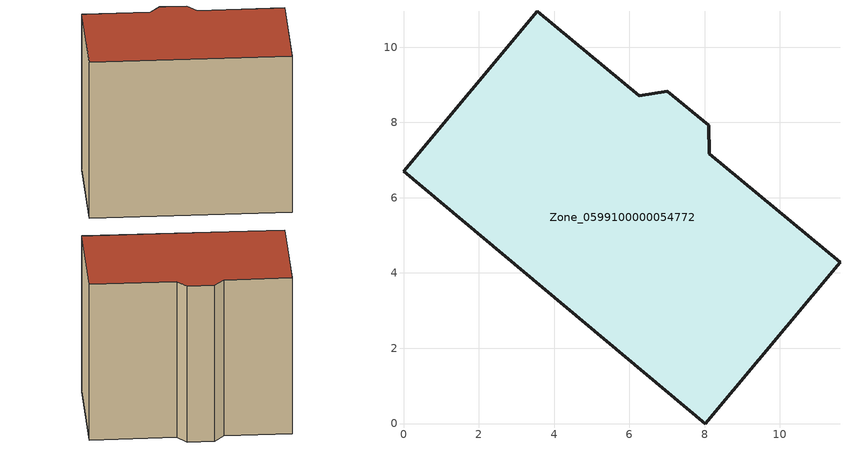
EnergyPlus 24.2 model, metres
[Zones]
Zone_0599100000054772
 floor ground (C_G): 0,6.71 3.55,10.95 6.27,8.71 7.01,8.83 8.11,7.92 8.13,7.17 11.6,4.29 8.02,0 z0
 wall outside (C_F): 8.02,0 11.6,4.29 8.13,7.17 8.11,7.92 7.01,8.83 6.27,8.71 3.55,10.95 0,6.71 8.02,0 z0:8.95
 roof outside (C_R): 3.55,10.95 0,6.71 8.02,0 11.6,4.29 8.13,7.17 8.11,7.92 7.01,8.83 6.27,8.71 z8.95
[BUILDING]
Pand.0599100000054772: North Axis=0; Terrain=City; Loads Convergence Tolerance Value=0.04; Temperature Convergence Tolerance Value=0.4; Solar Distribution=FullExterior; Maximum Number of Warmup Days=25; Minimum Number of Warmup Days=1
[Site:Location]
Rotterdam.The.Hague.AP_ZH_NLD Design_Conditions: Latitude=51.96; Longitude=4.45; Time Zone=1; Elevation=-4.5
[SITE:GROUNDTEMPERATURE:BUILDINGSURFACE]
18, 18, 18, 18, 18, 18, 18, 18, 18, 18, 18, 18
[MATERIAL] Thermal Absorptance=0.9; Solar Absorptance=0.7; Visible Absorptance=0.7
Name | Roughness | Thickness | Conductivity | Density | Specific Heat
G.TI.1946 | MediumSmooth | 0.15 | 1 | 540 | 1210
F.TI.1946 | Rough | 0.3 | 0.857143 | 1920 | 840
R.TI.1946 | MediumRough | 0.2 | 0.1 | 1500 | 1000
[CONSTRUCTION]
C_G: G.TI.1946
C_F: F.TI.1946
C_R: R.TI.1946
[ZONE]
Zone_0599100000054772: Type=1; Multiplier=1; Ceiling Height=Autocalculate; Volume=Autocalculate; Floor Area=autocalculate; Part of Total Floor Area=Yes
[ZONEINFILTRATION:DESIGNFLOWRATE]
Infil_Zone_0599100000054772: Zone or ZoneList or Space or SpaceList=Zone_0599100000054772; Schedule=AlwaysOn; Design Flow Rate Calculation Method=Flow/Area; Flow Rate per Floor Area=0.003; Constant Term Coefficient=1; Temperature Term Coefficient=0; Velocity Term Coefficient=0; Velocity Squared Term Coefficient=0
[HVACTEMPLATE:ZONE:IDEALLOADSAIRSYSTEM]
Zone_0599100000054772: Maximum Heating Supply Air Temperature=50; Minimum Cooling Supply Air Temperature=13; Maximum Heating Supply Air Humidity Ratio=0.0156; Minimum Cooling Supply Air Humidity Ratio=0.0077; Heating Limit=NoLimit; Cooling Limit=NoLimit; Dehumidification Control Type=ConstantSensibleHeatRatio; Cooling Sensible Heat Ratio=0.7; Dehumidification Setpoint=60; Humidification Control Type=None; Humidification Setpoint=30; Outdoor Air Method=None; Outdoor Air Flow Rate per Person=0.00944; Outdoor Air Flow Rate per Zone Floor Area=0; Outdoor Air Flow Rate per Zone=0; Demand Controlled Ventilation Type=None; Outdoor Air Economizer Type=NoEconomizer; Heat Recovery Type=None; Sensible Heat Recovery Effectiveness=0.7; Latent Heat Recovery Effectiveness=0.65
[ZONECONTROL:THERMOSTAT]
ThermostatControl_Zone_0599100000054772: Zone or ZoneList=Zone_0599100000054772; Control Type Schedule=DualSetpointControlType; Control 1=Thermostat_Zone_0599100000054772; Temperature Difference Between Cutout And Setpoint=0
[THERMOSTATSETPOINT:DUALSETPOINT]
Thermostat_Zone_0599100000054772: Heating Setpoint Temperature Schedule=HeatingSetpoint_Zone_0599100000054772; Cooling Setpoint Temperature Schedule=CoolingSetpoint_Zone_0599100000054772
[SCHEDULE:COMPACT]
HeatingSetpoint_Zone_0599100000054772: Through: 12/31, For: AllDays, Until: 24:00, 21
CoolingSetpoint_Zone_0599100000054772: Through: 12/31, For: AllDays, Until: 24:00, 24
DualSetpointControlType: Through: 12/31, For: AllDays, Until: 24:00, 4
AlwaysOn: Through: 12/31, For: AllDays, Until: 24:00, 1
